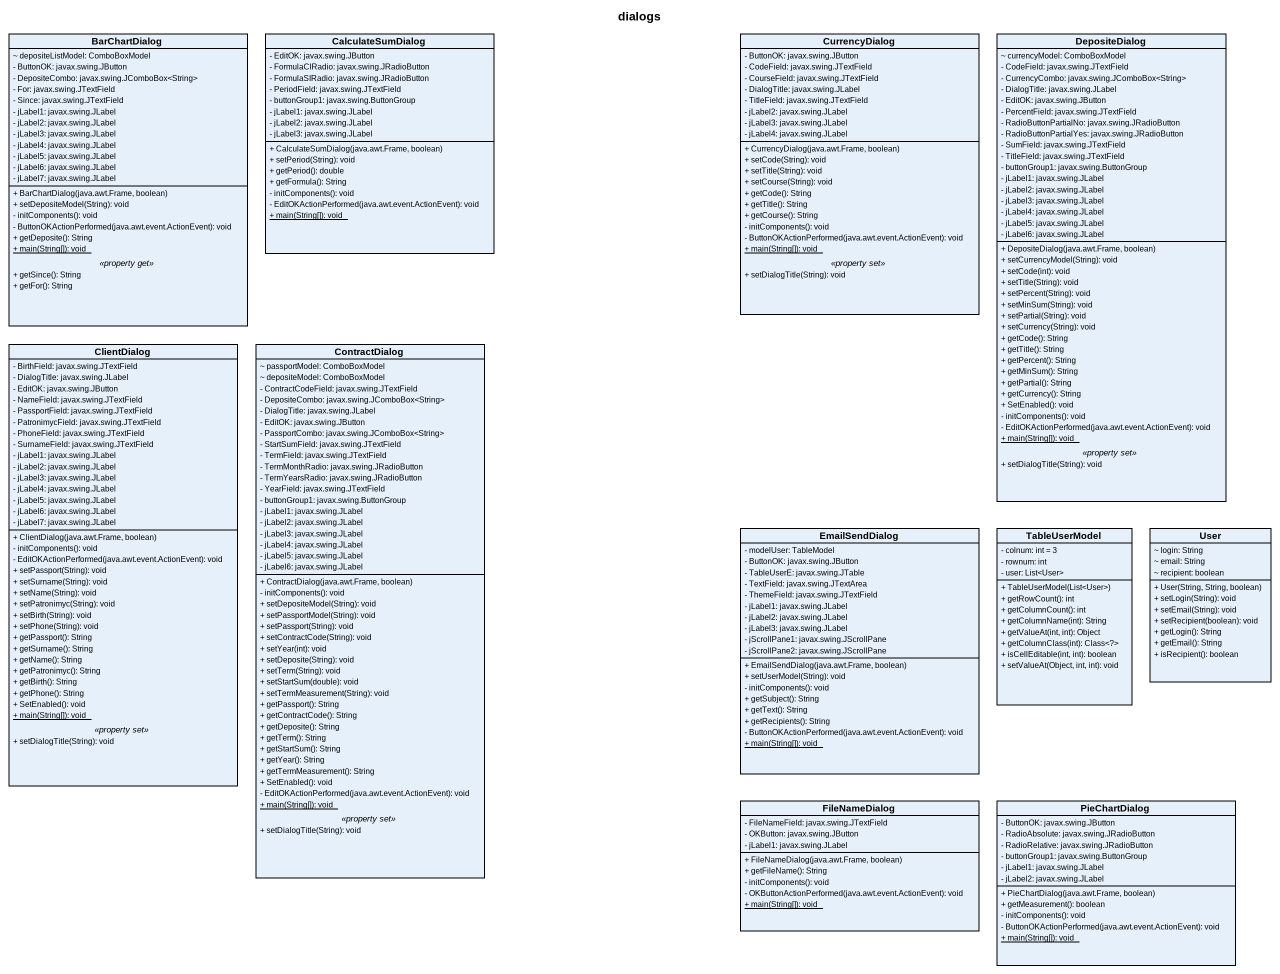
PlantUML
@startuml
title dialogs
hide circle
hide empty members
skinparam classAttributeIconSize 0
class BarChartDialog {
  ~ depositeListModel: ComboBoxModel
  - ButtonOK: javax.swing.JButton
  - DepositeCombo: javax.swing.JComboBox<String>
  - For: javax.swing.JTextField
  - Since: javax.swing.JTextField
  - jLabel1: javax.swing.JLabel
  - jLabel2: javax.swing.JLabel
  - jLabel3: javax.swing.JLabel
  - jLabel4: javax.swing.JLabel
  - jLabel5: javax.swing.JLabel
  - jLabel6: javax.swing.JLabel
  - jLabel7: javax.swing.JLabel
  --
  + BarChartDialog(java.awt.Frame, boolean)
  + setDepositeModel(String): void
  - initComponents(): void
  - ButtonOKActionPerformed(java.awt.event.ActionEvent): void
  + getDeposite(): String
  {static} + main(String[]): void
  .. <<property get>> ..
  + getSince(): String
  + getFor(): String
}
class CalculateSumDialog {
  - EditOK: javax.swing.JButton
  - FormulaCIRadio: javax.swing.JRadioButton
  - FormulaSIRadio: javax.swing.JRadioButton
  - PeriodField: javax.swing.JTextField
  - buttonGroup1: javax.swing.ButtonGroup
  - jLabel1: javax.swing.JLabel
  - jLabel2: javax.swing.JLabel
  - jLabel3: javax.swing.JLabel
  + CalculateSumDialog(java.awt.Frame, boolean)
  + setPeriod(String): void
  + getPeriod(): double
  + getFormula(): String
  - initComponents(): void
  - EditOKActionPerformed(java.awt.event.ActionEvent): void
  {static} + main(String[]): void
}
class CurrencyDialog {
  - ButtonOK: javax.swing.JButton
  - CodeField: javax.swing.JTextField
  - CourseField: javax.swing.JTextField
  - DialogTitle: javax.swing.JLabel
  - TitleField: javax.swing.JTextField
  - jLabel2: javax.swing.JLabel
  - jLabel3: javax.swing.JLabel
  - jLabel4: javax.swing.JLabel
  --
  + CurrencyDialog(java.awt.Frame, boolean)
  + setCode(String): void
  + setTitle(String): void
  + setCourse(String): void
  + getCode(): String
  + getTitle(): String
  + getCourse(): String
  - initComponents(): void
  - ButtonOKActionPerformed(java.awt.event.ActionEvent): void
  {static} + main(String[]): void
  .. <<property set>> ..
  + setDialogTitle(String): void
}
class DepositeDialog {
  ~ currencyModel: ComboBoxModel
  - CodeField: javax.swing.JTextField
  - CurrencyCombo: javax.swing.JComboBox<String>
  - DialogTitle: javax.swing.JLabel
  - EditOK: javax.swing.JButton
  - PercentField: javax.swing.JTextField
  - RadioButtonPartialNo: javax.swing.JRadioButton
  - RadioButtonPartialYes: javax.swing.JRadioButton
  - SumField: javax.swing.JTextField
  - TitleField: javax.swing.JTextField
  - buttonGroup1: javax.swing.ButtonGroup
  - jLabel1: javax.swing.JLabel
  - jLabel2: javax.swing.JLabel
  - jLabel3: javax.swing.JLabel
  - jLabel4: javax.swing.JLabel
  - jLabel5: javax.swing.JLabel
  - jLabel6: javax.swing.JLabel
  --
  + DepositeDialog(java.awt.Frame, boolean)
  + setCurrencyModel(String): void
  + setCode(int): void
  + setTitle(String): void
  + setPercent(String): void
  + setMinSum(String): void
  + setPartial(String): void
  + setCurrency(String): void
  + getCode(): String
  + getTitle(): String
  + getPercent(): String
  + getMinSum(): String
  + getPartial(): String
  + getCurrency(): String
  + SetEnabled(): void
  - initComponents(): void
  - EditOKActionPerformed(java.awt.event.ActionEvent): void
  {static} + main(String[]): void
  .. <<property set>> ..
  + setDialogTitle(String): void
}
class ClientDialog {
  - BirthField: javax.swing.JTextField
  - DialogTitle: javax.swing.JLabel
  - EditOK: javax.swing.JButton
  - NameField: javax.swing.JTextField
  - PassportField: javax.swing.JTextField
  - PatronimycField: javax.swing.JTextField
  - PhoneField: javax.swing.JTextField
  - SurnameField: javax.swing.JTextField
  - jLabel1: javax.swing.JLabel
  - jLabel2: javax.swing.JLabel
  - jLabel3: javax.swing.JLabel
  - jLabel4: javax.swing.JLabel
  - jLabel5: javax.swing.JLabel
  - jLabel6: javax.swing.JLabel
  - jLabel7: javax.swing.JLabel
  --
  + ClientDialog(java.awt.Frame, boolean)
  - initComponents(): void
  - EditOKActionPerformed(java.awt.event.ActionEvent): void
  + setPassport(String): void
  + setSurname(String): void
  + setName(String): void
  + setPatronimyc(String): void
  + setBirth(String): void
  + setPhone(String): void
  + getPassport(): String
  + getSurname(): String
  + getName(): String
  + getPatronimyc(): String
  + getBirth(): String
  + getPhone(): String
  + SetEnabled(): void
  {static} + main(String[]): void
  .. <<property set>> ..
  + setDialogTitle(String): void
}
class ContractDialog {
  ~ passportModel: ComboBoxModel
  ~ depositeModel: ComboBoxModel
  - ContractCodeField: javax.swing.JTextField
  - DepositeCombo: javax.swing.JComboBox<String>
  - DialogTitle: javax.swing.JLabel
  - EditOK: javax.swing.JButton
  - PassportCombo: javax.swing.JComboBox<String>
  - StartSumField: javax.swing.JTextField
  - TermField: javax.swing.JTextField
  - TermMonthRadio: javax.swing.JRadioButton
  - TermYearsRadio: javax.swing.JRadioButton
  - YearField: javax.swing.JTextField
  - buttonGroup1: javax.swing.ButtonGroup
  - jLabel1: javax.swing.JLabel
  - jLabel2: javax.swing.JLabel
  - jLabel3: javax.swing.JLabel
  - jLabel4: javax.swing.JLabel
  - jLabel5: javax.swing.JLabel
  - jLabel6: javax.swing.JLabel
  --
  + ContractDialog(java.awt.Frame, boolean)
  - initComponents(): void
  + setDepositeModel(String): void
  + setPassportModel(String): void
  + setPassport(String): void
  + setContractCode(String): void
  + setYear(int): void
  + setDeposite(String): void
  + setTerm(String): void
  + setStartSum(double): void
  + setTermMeasurement(String): void
  + getPassport(): String
  + getContractCode(): String
  + getDeposite(): String
  + getTerm(): String
  + getStartSum(): String
  + getYear(): String
  + getTermMeasurement(): String
  + SetEnabled(): void
  - EditOKActionPerformed(java.awt.event.ActionEvent): void
  {static} + main(String[]): void
  .. <<property set>> ..
  + setDialogTitle(String): void
}
class EmailSendDialog {
  - modelUser: TableModel
  - ButtonOK: javax.swing.JButton
  - TableUserE: javax.swing.JTable
  - TextField: javax.swing.JTextArea
  - ThemeField: javax.swing.JTextField
  - jLabel1: javax.swing.JLabel
  - jLabel2: javax.swing.JLabel
  - jLabel3: javax.swing.JLabel
  - jScrollPane1: javax.swing.JScrollPane
  - jScrollPane2: javax.swing.JScrollPane
  + EmailSendDialog(java.awt.Frame, boolean)
  + setUserModel(String): void
  - initComponents(): void
  + getSubject(): String
  + getText(): String
  + getRecipients(): String
  - ButtonOKActionPerformed(java.awt.event.ActionEvent): void
  {static} + main(String[]): void
}
class TableUserModel {
  - colnum: int = 3
  - rownum: int
  - user: List<User>
  + TableUserModel(List<User>)
  + getRowCount(): int
  + getColumnCount(): int
  + getColumnName(int): String
  + getValueAt(int, int): Object
  + getColumnClass(int): Class<?>
  + isCellEditable(int, int): boolean
  + setValueAt(Object, int, int): void
}
class User {
  ~ login: String
  ~ email: String
  ~ recipient: boolean
  + User(String, String, boolean)
  + setLogin(String): void
  + setEmail(String): void
  + setRecipient(boolean): void
  + getLogin(): String
  + getEmail(): String
  + isRecipient(): boolean
}
class FileNameDialog {
  - FileNameField: javax.swing.JTextField
  - OKButton: javax.swing.JButton
  - jLabel1: javax.swing.JLabel
  + FileNameDialog(java.awt.Frame, boolean)
  + getFileName(): String
  - initComponents(): void
  - OKButtonActionPerformed(java.awt.event.ActionEvent): void
  {static} + main(String[]): void
}
class PieChartDialog {
  - ButtonOK: javax.swing.JButton
  - RadioAbsolute: javax.swing.JRadioButton
  - RadioRelative: javax.swing.JRadioButton
  - buttonGroup1: javax.swing.ButtonGroup
  - jLabel1: javax.swing.JLabel
  - jLabel2: javax.swing.JLabel
  + PieChartDialog(java.awt.Frame, boolean)
  + getMeasurement(): boolean
  - initComponents(): void
  - ButtonOKActionPerformed(java.awt.event.ActionEvent): void
  {static} + main(String[]): void
}
@enduml
